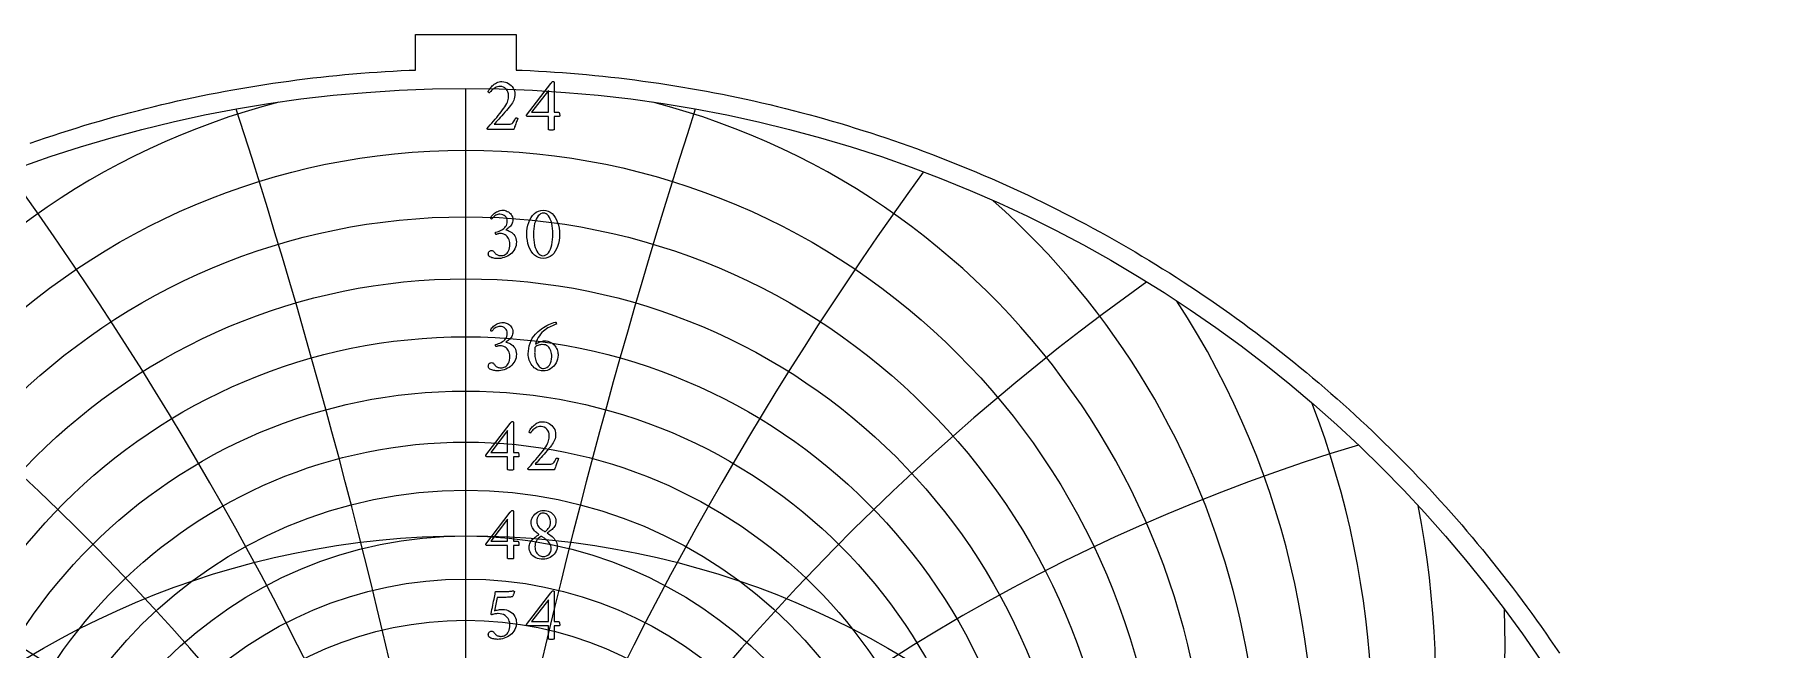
# Model space of a CAD drawing. Header units: millimetres. Extents: x -96 to 96, y -96 to 98.
# Drawn here: x -31.5 to 94.5, y 53.6 to 98.4 of the extents above; entities that cross this region are included whole.
import ezdxf

# ---------------------------------------------------------------- set-up
doc = ezdxf.new("R2010")
doc.units = ezdxf.units.MM
for name, color, linetype in [('CUT_OUTER', 1, 'Continuous'), ('ENGRAVE', 7, 'Continuous'), ('ENGRAVE_FINE', 8, 'Continuous'), ('TEXT', 5, 'Continuous')]:
    doc.layers.add(name, color=color, linetype=linetype)

msp = doc.modelspace()

# ---------------------------------------------------------------- linework, layer by layer
at = {"layer": 'CUT_OUTER'}
msp.add_lwpolyline([(-31.7614, 90.5142), (-31.2054, 90.7074), (-30.6482, 90.8971), (-30.0899, 91.0835), (-29.5305, 91.2664), (-28.9699, 91.4459), (-28.4083, 91.6219), (-27.8456, 91.7945), (-27.2818, 91.9636), (-26.717, 92.1293), (-26.1512, 92.2915), (-25.5844, 92.4502), (-25.0167, 92.6055), (-24.448, 92.7572), (-23.8784, 92.9055), (-23.3079, 93.0502), (-22.7365, 93.1915), (-22.1642, 93.3293), (-21.5912, 93.4635), (-21.0173, 93.5942), (-20.4426, 93.7214), (-19.8672, 93.8451), (-19.291, 93.9652), (-18.714, 94.0818), (-18.1364, 94.1949), (-17.5581, 94.3044), (-16.9791, 94.4104), (-16.3995, 94.5128), (-15.8193, 94.6116), (-15.2385, 94.7069), (-14.6571, 94.7986), (-14.0751, 94.8868), (-13.4926, 94.9713), (-12.9097, 95.0523), (-12.3262, 95.1298), (-11.7422, 95.2036), (-11.1579, 95.2739), (-10.5731, 95.3405), (-9.9879, 95.4036), (-9.4023, 95.4631), (-8.8164, 95.519), (-8.2301, 95.5713), (-7.6435, 95.62), (-7.0567, 95.6651), (-6.4696, 95.7066), (-5.8822, 95.7445), (-5.2946, 95.7788), (-4.7068, 95.8095), (-4.1189, 95.8365), (-3.675, 95.8542), (-3.675, 98.445), (3.675, 98.445), (3.675, 95.8542), (4.1189, 95.8365), (4.7068, 95.8095), (5.2946, 95.7788), (5.8822, 95.7445), (6.4696, 95.7066), (7.0567, 95.6651), (7.6435, 95.62), (8.2301, 95.5713), (8.8164, 95.519), (9.4023, 95.4631), (9.9879, 95.4036), (10.5731, 95.3405), (11.1579, 95.2739), (11.7422, 95.2036), (12.3262, 95.1298), (12.9097, 95.0523), (13.4926, 94.9713), (14.0751, 94.8868), (14.6571, 94.7986), (15.2385, 94.7069), (15.8193, 94.6116), (16.3995, 94.5128), (16.9791, 94.4104), (17.5581, 94.3044), (18.1364, 94.1949), (18.714, 94.0818), (19.291, 93.9652), (19.8672, 93.8451), (20.4426, 93.7214), (21.0173, 93.5942), (21.5912, 93.4635), (22.1642, 93.3293), (22.7365, 93.1915), (23.3079, 93.0502), (23.8784, 92.9055), (24.448, 92.7572), (25.0167, 92.6055), (25.5844, 92.4502), (26.1512, 92.2915), (26.717, 92.1293), (27.2818, 91.9636), (27.8456, 91.7945), (28.4083, 91.6219), (28.9699, 91.4459), (29.5305, 91.2664), (30.0899, 91.0835), (30.6482, 90.8971), (31.2054, 90.7074), (31.7614, 90.5142), (32.3162, 90.3176), (32.8697, 90.1176), (33.4221, 89.9142), (33.9731, 89.7075), (34.5229, 89.4973), (35.0714, 89.2838), (35.6186, 89.0669), (36.1644, 88.8467), (36.7089, 88.6231), (37.252, 88.3962), (37.7937, 88.166), (38.334, 87.9324), (38.8728, 87.6956), (39.4101, 87.4554), (39.946, 87.2119), (40.4804, 86.9652), (41.0132, 86.7152), (41.5445, 86.4619), (42.0743, 86.2053), (42.6024, 85.9456), (43.129, 85.6825), (43.6539, 85.4163), (44.1772, 85.1468), (44.6988, 84.8742), (45.2187, 84.5983), (45.737, 84.3192), (46.2535, 84.037), (46.7682, 83.7516), (47.2813, 83.4631), (47.7925, 83.1714), (48.3019, 82.8766), (48.8095, 82.5787), (49.3153, 82.2776), (49.8192, 81.9735), (50.3213, 81.6662), (50.8214, 81.3559), (51.3196, 81.0426), (51.8159, 80.7262), (52.3103, 80.4067), (52.8027, 80.0842), (53.2931, 79.7587), (53.7815, 79.4302), (54.2678, 79.0987), (54.7521, 78.7643), (55.2344, 78.4268), (55.7146, 78.0864), (56.1927, 77.7431), (56.6686, 77.3969), (57.1425, 77.0477), (57.6141, 76.6956), (58.0836, 76.3407), (58.551, 75.9828), (59.0161, 75.6221), (59.479, 75.2586), (59.9396, 74.8922), (60.398, 74.523), (60.8542, 74.151), (61.308, 73.7762), (61.7595, 73.3987), (62.2087, 73.0183), (62.6556, 72.6353), (63.1001, 72.2494), (63.5422, 71.8609), (63.982, 71.4697), (64.4193, 71.0757), (64.8542, 70.6791), (65.2867, 70.2799), (65.7167, 69.8779), (66.1442, 69.4734), (66.5692, 69.0662), (66.9917, 68.6565), (67.4117, 68.2441), (67.8292, 67.8292), (68.2441, 67.4117), (68.6565, 66.9917), (69.0662, 66.5692), (69.4734, 66.1442), (69.8779, 65.7167), (70.2799, 65.2867), (70.6791, 64.8542), (71.0757, 64.4193), (71.4697, 63.982), (71.8609, 63.5422), (72.2494, 63.1001), (72.6353, 62.6556), (73.0183, 62.2087), (73.3987, 61.7595), (73.7762, 61.308), (74.151, 60.8542), (74.523, 60.398), (74.8922, 59.9396), (75.2586, 59.479), (75.6221, 59.0161), (75.9828, 58.551), (76.3407, 58.0836), (76.6956, 57.6141), (77.0477, 57.1425), (77.3969, 56.6686), (77.7431, 56.1927), (78.0864, 55.7146), (78.4268, 55.2344), (78.7643, 54.7521), (79.0987, 54.2678), (79.4302, 53.7815), (79.7587, 53.2931)], dxfattribs=at)
at = {"layer": 'ENGRAVE'}
msp.add_lwpolyline([(0, -94.5), (0, 94.5)], dxfattribs=at)
for centre, radius in [((0, 0), 94.5), ((0, 36.236), 44.3798), ((0, 0), 61.8587), ((0, 30.9293), 30.9293)]:
    msp.add_circle(centre, radius, dxfattribs=at)
msp.add_arc((0, 45.2837), 61.8587, 146.97731, 33.02269, dxfattribs=at)
at = {"layer": 'ENGRAVE_FINE'}
for centre, radius in [((0, 39.2701), 50.7349), ((0, 37.6719), 47.4693), ((0, 34.9438), 41.4454), ((0, 33.7794), 38.6478), ((0, 32.7296), 35.9715), ((0, 31.7828), 33.4026), ((0, 30.1608), 28.5409), ((0, 29.4698), 26.228)]:
    msp.add_circle(centre, radius, dxfattribs=at)
for centre, radius, start, end in [((0, 41.0528), 54.2013, 104.568368, 75.431632), ((-496.1317, -61.8587), 503.7854, 4.150866, 17.902688), ((-496.1317, -61.8587), 503.7854, 4.150866, 17.902688), ((496.1317, -61.8587), 503.7854, 162.097312, 175.849134), ((496.1317, -61.8587), 503.7854, 162.097312, 175.849134), ((-240.3532, -61.8587), 255.7785, 8.354592, 35.979906), ((-240.3532, -61.8587), 255.7785, 8.354592, 35.979906), ((240.3532, -61.8587), 255.7785, 144.020094, 171.645408), ((240.3532, -61.8587), 255.7785, 144.020094, 171.645408), ((0, 43.0466), 57.8976, 131.640882, 48.359118), ((-151.5222, -61.8587), 174.9628, 12.666469, 54.396525), ((-151.5222, -61.8587), 174.9628, 12.666469, 54.396525), ((151.5222, -61.8587), 174.9628, 125.603475, 167.333531), ((151.5222, -61.8587), 174.9628, 125.603475, 167.333531), ((0, 47.8031), 66.1265, 158.934283, 21.065717), ((-104.2563, -61.8587), 136.0969, 17.146853, 73.284845), ((-104.2563, -61.8587), 136.0969, 17.146853, 73.284845), ((104.2563, -61.8587), 136.0969, 106.715155, 162.853147), ((104.2563, -61.8587), 136.0969, 106.715155, 162.853147), ((0, 50.6527), 70.7518, 169.07246, 10.92754), ((0, 53.8921), 75.7974, 178.031366, 1.968634)]:
    msp.add_arc(centre, radius, start, end, dxfattribs=at)
at = {"layer": 'TEXT'}
for points in [[(3.7947, 92.3224), (3.7664, 92.2531), (3.7374, 92.1792), (3.7078, 92.1008), (3.6774, 92.0178), (3.6473, 91.9342), (3.6187, 91.8537), (3.5914, 91.7763), (3.5656, 91.7021), (3.5425, 91.6354), (3.5237, 91.5805), (3.509, 91.5376), (3.4985, 91.5065), (1.6095, 91.5065), (1.601, 91.5129), (1.5921, 91.5211), (1.5828, 91.5311), (1.5732, 91.5428), (1.5647, 91.5548), (1.5586, 91.5658), (1.5549, 91.5758), (1.5537, 91.5847), (1.6689, 91.7146), (1.7856, 91.8474), (1.9037, 91.9829), (2.0231, 92.1212), (2.1419, 92.2606), (2.2578, 92.3993), (2.371, 92.5372), (2.4814, 92.6745), (2.5865, 92.8086), (2.684, 92.9372), (2.7737, 93.0601), (2.8558, 93.1775), (2.9322, 93.2966), (2.9935, 93.408), (3.0397, 93.5118), (3.071, 93.6078), (3.0918, 93.7011), (3.1066, 93.7964), (3.1155, 93.8939), (3.1185, 93.9934), (3.1078, 94.1276), (3.0759, 94.2505), (3.0226, 94.3623), (2.948, 94.4629), (2.8571, 94.546), (2.7545, 94.6054), (2.6405, 94.641), (2.5149, 94.6529), (2.4094, 94.647), (2.3109, 94.6292), (2.2194, 94.5995), (2.1349, 94.5579), (2.0577, 94.5093), (1.9882, 94.4587), (1.9264, 94.406), (1.8722, 94.3511), (1.8261, 94.2987), (1.7884, 94.2533), (1.759, 94.2149), (1.7381, 94.1835), (1.7211, 94.1857), (1.7039, 94.1925), (1.6862, 94.2039), (1.6682, 94.2198), (1.6523, 94.2367), (1.641, 94.2512), (1.6342, 94.2633), (1.6319, 94.2729), (1.644, 94.3024), (1.6633, 94.3406), (1.6901, 94.3876), (1.7241, 94.4433), (1.7655, 94.5041), (1.8142, 94.5663), (1.8703, 94.6299), (1.9337, 94.6948), (2.0034, 94.758), (2.0783, 94.8164), (2.1585, 94.8698), (2.2439, 94.9184), (2.3345, 94.9587), (2.4304, 94.9875), (2.5315, 95.0048), (2.6379, 95.0106), (2.7662, 95.0024), (2.8887, 94.9778), (3.0052, 94.9367), (3.1157, 94.8793), (3.2177, 94.8089), (3.3085, 94.7291), (3.3882, 94.6398), (3.4566, 94.5411), (3.5116, 94.436), (3.5509, 94.3274), (3.5745, 94.2152), (3.5824, 94.0996), (3.5771, 93.984), (3.5614, 93.8719), (3.5352, 93.7633), (3.4985, 93.6581), (3.4528, 93.5565), (3.3993, 93.4583), (3.3382, 93.3637), (3.2694, 93.2725), (3.1718, 93.1532), (3.0689, 93.0301), (2.9608, 92.9031), (2.8474, 92.7723), (2.7331, 92.6417), (2.6218, 92.5152), (2.5137, 92.393), (2.4087, 92.2749), (2.3106, 92.1647), (2.2229, 92.066), (2.1457, 91.9789), (2.079, 91.9033), (3.1632, 91.9033), (3.2406, 91.9097), (3.3106, 91.9291), (3.3733, 91.9614), (3.4287, 92.0067), (3.4795, 92.0652), (3.5286, 92.1373), (3.5759, 92.223), (3.6215, 92.3224), (3.6295, 92.3371), (3.6424, 92.3476), (3.6603, 92.3539), (3.683, 92.3559), (3.6927, 92.3553), (3.7053, 92.3532), (3.7207, 92.3497), (3.7388, 92.3448), (3.757, 92.3392), (3.7724, 92.3336), (3.785, 92.328), (3.7947, 92.3224)], [(6.3711, 95.0218), (6.3919, 95.0197), (6.4096, 95.0134), (6.424, 95.0029), (6.4354, 94.9882), (6.444, 94.9715), (6.4501, 94.9547), (6.4537, 94.9379), (6.455, 94.9212), (6.455, 92.7695), (6.7791, 92.7695), (6.7927, 92.7653), (6.8057, 92.7527), (6.8179, 92.7318), (6.8294, 92.7024), (6.8392, 92.6675), (6.8462, 92.6298), (6.8504, 92.5893), (6.8518, 92.546), (6.8507, 92.5173), (6.8476, 92.4929), (6.8423, 92.4726), (6.835, 92.4565), (6.455, 92.4565), (6.455, 91.5009), (6.4527, 91.5), (6.4459, 91.4974), (6.4345, 91.493), (6.4186, 91.4869), (6.3926, 91.4808), (6.3509, 91.4764), (6.2934, 91.4738), (6.2202, 91.4729), (6.1347, 91.4757), (6.0735, 91.4841), (6.0369, 91.4981), (6.0246, 91.5176), (6.0246, 92.4565), (4.4877, 92.4565), (4.4746, 92.4658), (4.4633, 92.4768), (4.4537, 92.4896), (4.4458, 92.5041), (4.4397, 92.5189), (4.4353, 92.5327), (4.4327, 92.5454), (4.4318, 92.5571), (6.2091, 94.882), (6.2244, 94.9), (6.2426, 94.9205), (6.2635, 94.9433), (6.2873, 94.9687), (6.3114, 94.9919), (6.3334, 95.0085), (6.3533, 95.0184), (6.3711, 95.0218)], [(6.0246, 94.3679), (4.8007, 92.7695), (6.0246, 92.7695)], [(2.7217, 85.6214), (2.7933, 85.6164), (2.8684, 85.6012), (2.947, 85.5759), (3.0291, 85.5404), (3.1099, 85.4952), (3.1849, 85.4405), (3.2539, 85.3764), (3.3169, 85.3029), (3.3695, 85.2205), (3.407, 85.1296), (3.4295, 85.0304), (3.4371, 84.9229), (3.4316, 84.838), (3.4154, 84.7566), (3.3883, 84.6787), (3.3504, 84.6043), (3.305, 84.5341), (3.2554, 84.4688), (3.2016, 84.4083), (3.1436, 84.3528), (3.0851, 84.3025), (3.0298, 84.2578), (2.9776, 84.2187), (2.9285, 84.1851), (3.0081, 84.1687), (3.0906, 84.1418), (3.1758, 84.1045), (3.2638, 84.0566), (3.3499, 83.9985), (3.4294, 83.9302), (3.5022, 83.8517), (3.5684, 83.7632), (3.6234, 83.6645), (3.6627, 83.5557), (3.6863, 83.4368), (3.6941, 83.3077), (3.6866, 83.1713), (3.6641, 83.0416), (3.6265, 82.9184), (3.574, 82.8019), (3.509, 82.693), (3.4343, 82.5924), (3.3497, 82.5002), (3.2554, 82.4163), (3.1533, 82.3414), (3.0451, 82.2759), (2.9311, 82.2198), (2.8111, 82.1732), (2.6875, 82.1365), (2.5624, 82.1103), (2.436, 82.0946), (2.3081, 82.0894), (2.2517, 82.0913), (2.1887, 82.0971), (2.119, 82.1067), (2.0427, 82.1201), (1.965, 82.1378), (1.8911, 82.1599), (1.821, 82.1867), (1.7549, 82.2179), (1.7423, 82.2291), (1.7269, 82.2459), (1.7087, 82.2682), (1.6878, 82.2962), (1.6682, 82.3273), (1.6543, 82.359), (1.6459, 82.3915), (1.6431, 82.4247), (1.6474, 82.4806), (1.6605, 82.5309), (1.6824, 82.5756), (1.7129, 82.6147), (1.7491, 82.6465), (1.7877, 82.6692), (1.8287, 82.6828), (1.8722, 82.6874), (1.9251, 82.682), (1.9721, 82.6657), (2.0132, 82.6386), (2.0483, 82.6007), (2.0806, 82.5587), (2.1132, 82.519), (2.1462, 82.4818), (2.1796, 82.4471), (2.2206, 82.4109), (2.2655, 82.3807), (2.3142, 82.3564), (2.3668, 82.3381), (2.4211, 82.3246), (2.4751, 82.315), (2.5287, 82.3093), (2.582, 82.3073), (2.6548, 82.3124), (2.728, 82.3276), (2.8015, 82.3529), (2.8754, 82.3884), (2.9465, 82.4355), (3.0116, 82.496), (3.0708, 82.5697), (3.1241, 82.6566), (3.1681, 82.7581), (3.1995, 82.8753), (3.2184, 83.0082), (3.2247, 83.1568), (3.2184, 83.2653), (3.1995, 83.3671), (3.1681, 83.4623), (3.1241, 83.5508), (3.0701, 83.6317), (3.0088, 83.7038), (2.9402, 83.7672), (2.8642, 83.8219), (2.7834, 83.8659), (2.7, 83.8973), (2.6143, 83.9162), (2.5261, 83.9225), (2.4812, 83.9207), (2.436, 83.9155), (2.3904, 83.9068), (2.3445, 83.8945), (2.301, 83.8816), (2.2627, 83.8708), (2.2297, 83.8621), (2.202, 83.8554), (2.1873, 83.8788), (2.1768, 83.9043), (2.1705, 83.9319), (2.1684, 83.9616), (2.1691, 83.9798), (2.1712, 83.9951), (2.1747, 84.0077), (2.1796, 84.0175), (2.2872, 84.0458), (2.392, 84.0804), (2.494, 84.1212), (2.5932, 84.1684), (2.6862, 84.2223), (2.7699, 84.2836), (2.8441, 84.3523), (2.9089, 84.4283), (2.9615, 84.5126), (2.999, 84.6064), (3.0216, 84.7096), (3.0291, 84.8223), (3.0196, 84.9267), (2.9914, 85.0221), (2.9442, 85.1083), (2.8782, 85.1855), (2.7975, 85.2491), (2.7063, 85.2945), (2.6047, 85.3218), (2.4926, 85.3308), (2.4087, 85.3258), (2.3305, 85.3106), (2.2578, 85.2853), (2.1908, 85.2498), (2.1298, 85.2089), (2.0755, 85.1674), (2.0278, 85.1251), (1.9868, 85.0821), (1.952, 85.0428), (1.9232, 85.0116), (1.9003, 84.9884), (1.8834, 84.9732), (1.8722, 84.9756), (1.861, 84.9829), (1.8499, 84.9952), (1.8387, 85.0123), (1.8289, 85.0318), (1.8219, 85.0514), (1.8177, 85.071), (1.8163, 85.0905), (1.8612, 85.1543), (1.912, 85.217), (1.9688, 85.2786), (2.0315, 85.3392), (2.0998, 85.3969), (2.1733, 85.4496), (2.2521, 85.4974), (2.3361, 85.5404), (2.4252, 85.5759), (2.5191, 85.6012), (2.618, 85.6164), (2.7217, 85.6214)], [(5.6446, 85.6159), (5.8299, 85.6008), (6.0002, 85.5558), (6.1554, 85.4807), (6.2957, 85.3755), (6.4204, 85.2454), (6.529, 85.0954), (6.6216, 84.9255), (6.6981, 84.7356), (6.758, 84.5311), (6.8008, 84.3172), (6.8264, 84.0938), (6.835, 83.861), (6.8263, 83.6282), (6.8001, 83.4048), (6.7564, 83.1909), (6.6953, 82.9864), (6.6176, 82.7964), (6.5241, 82.6259), (6.415, 82.475), (6.2901, 82.3437), (6.1502, 82.2373), (5.996, 82.1613), (5.8275, 82.1158), (5.6446, 82.1006), (5.4665, 82.1158), (5.3009, 82.1613), (5.1479, 82.2373), (5.0075, 82.3437), (4.8812, 82.475), (4.7707, 82.6259), (4.6758, 82.7964), (4.5967, 82.9864), (4.5344, 83.1909), (4.4898, 83.4048), (4.4631, 83.6282), (4.4542, 83.861), (4.4629, 84.0938), (4.4891, 84.3172), (4.5328, 84.5311), (4.5939, 84.7356), (4.6718, 84.9255), (4.7658, 85.0954), (4.8758, 85.2454), (5.0019, 85.3755), (5.1427, 85.4807), (5.2967, 85.5558), (5.464, 85.6008), (5.6446, 85.6159)], [(5.6725, 85.4147), (5.562, 85.4016), (5.4595, 85.3623), (5.365, 85.2968), (5.2785, 85.2051), (5.2008, 85.0914), (5.1325, 84.9599), (5.0737, 84.8106), (5.0243, 84.6434), (4.9851, 84.4625), (4.9572, 84.2718), (4.9404, 84.0713), (4.9348, 83.861), (4.9404, 83.653), (4.9572, 83.4537), (4.9851, 83.2632), (5.0243, 83.0814), (5.073, 82.9128), (5.1297, 82.7621), (5.1945, 82.6292), (5.2674, 82.5141), (5.3472, 82.4212), (5.4329, 82.3548), (5.5246, 82.315), (5.6222, 82.3018), (5.74, 82.3154), (5.8472, 82.3562), (5.9439, 82.4244), (6.0302, 82.5197), (6.1062, 82.6378), (6.172, 82.774), (6.2277, 82.9284), (6.2733, 83.1009), (6.3088, 83.2864), (6.3341, 83.4796), (6.3493, 83.6804), (6.3544, 83.8889), (6.3489, 84.0987), (6.3327, 84.2976), (6.3056, 84.4857), (6.2677, 84.663), (6.2202, 84.8261), (6.1643, 84.9718), (6.1001, 85.1), (6.0274, 85.2107), (5.9476, 85.2999), (5.8619, 85.3637), (5.7702, 85.4019), (5.6725, 85.4147)], [(2.7217, 77.4329), (2.7933, 77.4278), (2.8684, 77.4126), (2.947, 77.3873), (3.0291, 77.3518), (3.1099, 77.3066), (3.1849, 77.2519), (3.2539, 77.1878), (3.3169, 77.1143), (3.3695, 77.0319), (3.407, 76.941), (3.4295, 76.8418), (3.4371, 76.7343), (3.4316, 76.6494), (3.4154, 76.568), (3.3883, 76.4901), (3.3504, 76.4157), (3.305, 76.3455), (3.2554, 76.2802), (3.2016, 76.2198), (3.1436, 76.1642), (3.0851, 76.1139), (3.0298, 76.0692), (2.9776, 76.0301), (2.9285, 75.9966), (3.0081, 75.9801), (3.0906, 75.9532), (3.1758, 75.9159), (3.2638, 75.868), (3.3499, 75.8099), (3.4294, 75.7416), (3.5022, 75.6632), (3.5684, 75.5746), (3.6234, 75.4759), (3.6627, 75.3671), (3.6863, 75.2482), (3.6941, 75.1191), (3.6866, 74.9827), (3.6641, 74.853), (3.6265, 74.7298), (3.574, 74.6133), (3.509, 74.5044), (3.4343, 74.4038), (3.3497, 74.3116), (3.2554, 74.2277), (3.1533, 74.1528), (3.0451, 74.0873), (2.9311, 74.0312), (2.8111, 73.9846), (2.6875, 73.9479), (2.5624, 73.9217), (2.436, 73.906), (2.3081, 73.9008), (2.2517, 73.9027), (2.1887, 73.9085), (2.119, 73.9181), (2.0427, 73.9315), (1.965, 73.9492), (1.8911, 73.9713), (1.821, 73.9981), (1.7549, 74.0293), (1.7423, 74.0405), (1.7269, 74.0573), (1.7087, 74.0796), (1.6878, 74.1076), (1.6682, 74.1387), (1.6543, 74.1704), (1.6459, 74.2029), (1.6431, 74.2361), (1.6474, 74.292), (1.6605, 74.3423), (1.6824, 74.387), (1.7129, 74.4261), (1.7491, 74.4579), (1.7877, 74.4806), (1.8287, 74.4942), (1.8722, 74.4988), (1.9251, 74.4934), (1.9721, 74.4771), (2.0132, 74.4501), (2.0483, 74.4122), (2.0806, 74.3701), (2.1132, 74.3304), (2.1462, 74.2932), (2.1796, 74.2585), (2.2206, 74.2223), (2.2655, 74.1921), (2.3142, 74.1678), (2.3668, 74.1495), (2.4211, 74.136), (2.4751, 74.1264), (2.5287, 74.1207), (2.582, 74.1187), (2.6548, 74.1238), (2.728, 74.139), (2.8015, 74.1643), (2.8754, 74.1998), (2.9465, 74.2469), (3.0116, 74.3074), (3.0708, 74.3811), (3.1241, 74.468), (3.1681, 74.5695), (3.1995, 74.6867), (3.2184, 74.8196), (3.2247, 74.9682), (3.2184, 75.0767), (3.1995, 75.1785), (3.1681, 75.2737), (3.1241, 75.3622), (3.0701, 75.4431), (3.0088, 75.5152), (2.9402, 75.5786), (2.8642, 75.6333), (2.7834, 75.6773), (2.7, 75.7087), (2.6143, 75.7276), (2.5261, 75.7339), (2.4812, 75.7321), (2.436, 75.7269), (2.3904, 75.7182), (2.3445, 75.7059), (2.301, 75.693), (2.2627, 75.6822), (2.2297, 75.6735), (2.202, 75.6668), (2.1873, 75.6902), (2.1768, 75.7157), (2.1705, 75.7433), (2.1684, 75.773), (2.1691, 75.7912), (2.1712, 75.8065), (2.1747, 75.8191), (2.1796, 75.8289), (2.2872, 75.8572), (2.392, 75.8918), (2.494, 75.9326), (2.5932, 75.9798), (2.6862, 76.0338), (2.7699, 76.0951), (2.8441, 76.1637), (2.9089, 76.2397), (2.9615, 76.324), (2.999, 76.4178), (3.0216, 76.521), (3.0291, 76.6337), (3.0196, 76.7381), (2.9914, 76.8335), (2.9442, 76.9197), (2.8782, 76.9969), (2.7975, 77.0605), (2.7063, 77.1059), (2.6047, 77.1332), (2.4926, 77.1422), (2.4087, 77.1372), (2.3305, 77.122), (2.2578, 77.0967), (2.1908, 77.0612), (2.1298, 77.0203), (2.0755, 76.9788), (2.0278, 76.9365), (1.9868, 76.8935), (1.952, 76.8542), (1.9232, 76.823), (1.9003, 76.7998), (1.8834, 76.7846), (1.8722, 76.787), (1.861, 76.7943), (1.8499, 76.8066), (1.8387, 76.8237), (1.8289, 76.8432), (1.8219, 76.8628), (1.8177, 76.8824), (1.8163, 76.9019), (1.8612, 76.9657), (1.912, 77.0284), (1.9688, 77.09), (2.0315, 77.1506), (2.0998, 77.2083), (2.1733, 77.261), (2.2521, 77.3089), (2.3361, 77.3518), (2.4252, 77.3873), (2.5191, 77.4126), (2.618, 77.4278), (2.7217, 77.4329)], [(5.734, 76.086), (5.8708, 76.0793), (5.996, 76.0594), (6.1097, 76.0262), (6.2119, 75.9798), (6.3034, 75.923), (6.3851, 75.8589), (6.4571, 75.7875), (6.5192, 75.7087), (6.5725, 75.6253), (6.6177, 75.5397), (6.6549, 75.452), (6.6841, 75.3622), (6.7061, 75.2737), (6.7218, 75.1897), (6.7313, 75.1102), (6.7344, 75.0353), (6.7251, 74.887), (6.6974, 74.744), (6.6511, 74.6062), (6.5863, 74.4736), (6.506, 74.35), (6.413, 74.2389), (6.3076, 74.1404), (6.1895, 74.0545), (6.0611, 73.9848), (5.9247, 73.935), (5.7803, 73.9052), (5.6278, 73.8952), (5.5078, 73.902), (5.3938, 73.9224), (5.2857, 73.9565), (5.1835, 74.0042), (5.088, 74.063), (4.9998, 74.1306), (4.9189, 74.2069), (4.8454, 74.292), (4.7796, 74.384), (4.7218, 74.4813), (4.672, 74.5838), (4.6302, 74.6916), (4.5972, 74.8018), (4.5737, 74.9116), (4.5595, 75.0211), (4.5548, 75.1303), (4.5632, 75.3371), (4.5883, 75.5383), (4.6302, 75.7339), (4.6889, 75.9239), (4.7637, 76.1052), (4.8538, 76.2746), (4.9593, 76.4321), (5.0801, 76.5778), (5.1816, 76.6819), (5.2904, 76.7818), (5.4066, 76.8775), (5.53, 76.969), (5.6579, 77.0553), (5.7871, 77.1353), (5.9177, 77.209), (6.0498, 77.2764), (6.1802, 77.3361), (6.3062, 77.3867), (6.4275, 77.4283), (6.5444, 77.4608), (6.5622, 77.4568), (6.5765, 77.4447), (6.5873, 77.4246), (6.5947, 77.3965), (6.5996, 77.3667), (6.6031, 77.3413), (6.6052, 77.3206), (6.6059, 77.3043), (6.5163, 77.2736), (6.4207, 77.2372), (6.3193, 77.1953), (6.2119, 77.1478), (6.1013, 77.0933), (5.9904, 77.0305), (5.8791, 76.9592), (5.7675, 76.8796), (5.6586, 76.7903), (5.5552, 76.6903), (5.4574, 76.5794), (5.3652, 76.4576), (5.281, 76.3237), (5.2073, 76.1761), (5.1441, 76.0149), (5.0913, 75.8401), (5.1661, 75.8954), (5.245, 75.9442), (5.3281, 75.9862), (5.4155, 76.0217), (5.5024, 76.0498), (5.5845, 76.0699), (5.6617, 76.082), (5.734, 76.086)], [(5.0466, 75.5998), (5.0414, 75.5547), (5.0368, 75.5089), (5.033, 75.4625), (5.0298, 75.4153), (5.0274, 75.3678), (5.0256, 75.3203), (5.0246, 75.2728), (5.0243, 75.2253), (5.0267, 75.1321), (5.034, 75.0367), (5.0463, 74.9392), (5.0634, 74.8397), (5.0856, 74.7408), (5.113, 74.6455), (5.1456, 74.5536), (5.1835, 74.4652), (5.2267, 74.3826), (5.275, 74.3081), (5.3287, 74.2415), (5.3875, 74.183), (5.4514, 74.1353), (5.5202, 74.1013), (5.5939, 74.0808), (5.6725, 74.074), (5.7979, 74.0894), (5.9115, 74.1355), (6.0131, 74.2124), (6.1029, 74.3199), (6.1762, 74.4506), (6.2286, 74.5966), (6.2601, 74.758), (6.2705, 74.9347), (6.2662, 75.05), (6.2531, 75.161), (6.2312, 75.2679), (6.2007, 75.3706), (6.1607, 75.4663), (6.1106, 75.5523), (6.0503, 75.6284), (5.9799, 75.6948), (5.8985, 75.7486), (5.8053, 75.787), (5.7001, 75.81), (5.5831, 75.8177), (5.5229, 75.8154), (5.4595, 75.8086), (5.3929, 75.7973), (5.3232, 75.7814), (5.2525, 75.7564), (5.1828, 75.7178), (5.1142, 75.6656), (5.0466, 75.5998)], [(3.3979, 70.2023), (3.4187, 70.2002), (3.4364, 70.1939), (3.4509, 70.1834), (3.4622, 70.1687), (3.4708, 70.152), (3.4769, 70.1352), (3.4805, 70.1184), (3.4818, 70.1017), (3.4818, 67.95), (3.8059, 67.95), (3.8195, 67.9458), (3.8325, 67.9332), (3.8447, 67.9123), (3.8562, 67.883), (3.866, 67.848), (3.873, 67.8103), (3.8772, 67.7698), (3.8786, 67.7265), (3.8775, 67.6978), (3.8744, 67.6734), (3.8691, 67.6531), (3.8618, 67.637), (3.4818, 67.637), (3.4818, 66.6814), (3.4795, 66.6805), (3.4727, 66.6779), (3.4613, 66.6735), (3.4454, 66.6674), (3.4194, 66.6613), (3.3777, 66.6569), (3.3202, 66.6543), (3.247, 66.6534), (3.1615, 66.6562), (3.1003, 66.6646), (3.0637, 66.6786), (3.0514, 66.6981), (3.0514, 67.637), (1.5145, 67.637), (1.5014, 67.6463), (1.4901, 67.6573), (1.4805, 67.6701), (1.4726, 67.6846), (1.4665, 67.6994), (1.4621, 67.7132), (1.4595, 67.7259), (1.4587, 67.7376), (3.2359, 70.0625), (3.2512, 70.0805), (3.2694, 70.101), (3.2904, 70.1238), (3.3141, 70.1492), (3.3382, 70.1724), (3.3602, 70.189), (3.3801, 70.1989), (3.3979, 70.2023)], [(3.0514, 69.5484), (1.8275, 67.95), (3.0514, 67.95)], [(6.7679, 67.5029), (6.7396, 67.4336), (6.7106, 67.3597), (6.681, 67.2813), (6.6506, 67.1983), (6.6205, 67.1147), (6.5919, 67.0342), (6.5646, 66.9568), (6.5388, 66.8826), (6.5157, 66.8159), (6.4969, 66.761), (6.4822, 66.7181), (6.4717, 66.687), (4.5827, 66.687), (4.5742, 66.6934), (4.5653, 66.7016), (4.556, 66.7116), (4.5464, 66.7233), (4.5379, 66.7353), (4.5317, 66.7463), (4.5281, 66.7563), (4.5269, 66.7652), (4.6421, 66.8951), (4.7588, 67.0279), (4.8768, 67.1634), (4.9963, 67.3017), (5.1151, 67.4411), (5.231, 67.5798), (5.3442, 67.7177), (5.4546, 67.855), (5.5597, 67.9891), (5.6572, 68.1177), (5.7469, 68.2406), (5.829, 68.358), (5.9053, 68.4771), (5.9666, 68.5885), (6.0129, 68.6923), (6.0442, 68.7883), (6.065, 68.8816), (6.0798, 68.9769), (6.0887, 69.0744), (6.0917, 69.1739), (6.081, 69.3081), (6.0491, 69.431), (5.9958, 69.5428), (5.9212, 69.6434), (5.8302, 69.7265), (5.7277, 69.7859), (5.6137, 69.8215), (5.4881, 69.8334), (5.3826, 69.8275), (5.2841, 69.8097), (5.1926, 69.78), (5.1081, 69.7384), (5.0309, 69.6899), (4.9614, 69.6392), (4.8996, 69.5865), (4.8454, 69.5316), (4.7993, 69.4792), (4.7616, 69.4338), (4.7322, 69.3954), (4.7113, 69.364), (4.6943, 69.3662), (4.6771, 69.373), (4.6594, 69.3844), (4.6414, 69.4003), (4.6255, 69.4172), (4.6142, 69.4317), (4.6074, 69.4438), (4.6051, 69.4534), (4.6171, 69.4829), (4.6365, 69.5211), (4.6633, 69.5681), (4.6973, 69.6238), (4.7387, 69.6846), (4.7874, 69.7468), (4.8435, 69.8104), (4.9069, 69.8753), (4.9766, 69.9385), (5.0515, 69.9969), (5.1317, 70.0503), (5.2171, 70.0989), (5.3077, 70.1392), (5.4036, 70.168), (5.5047, 70.1853), (5.6111, 70.1911), (5.7394, 70.1829), (5.8619, 70.1583), (5.9783, 70.1172), (6.0889, 70.0598), (6.1909, 69.9894), (6.2817, 69.9096), (6.3613, 69.8203), (6.4298, 69.7216), (6.4848, 69.6165), (6.5241, 69.5079), (6.5477, 69.3957), (6.5556, 69.2801), (6.5503, 69.1645), (6.5346, 69.0524), (6.5084, 68.9438), (6.4717, 68.8386), (6.426, 68.737), (6.3725, 68.6388), (6.3114, 68.5442), (6.2426, 68.453), (6.145, 68.3337), (6.0421, 68.2106), (5.934, 68.0836), (5.8206, 67.9528), (5.7062, 67.8222), (5.595, 67.6957), (5.4869, 67.5735), (5.3819, 67.4554), (5.2838, 67.3452), (5.1961, 67.2465), (5.1189, 67.1594), (5.0522, 67.0838), (6.1364, 67.0838), (6.2138, 67.0902), (6.2838, 67.1096), (6.3465, 67.1419), (6.4019, 67.1872), (6.4527, 67.2457), (6.5018, 67.3178), (6.5491, 67.4035), (6.5947, 67.5029), (6.6027, 67.5176), (6.6156, 67.5281), (6.6334, 67.5344), (6.6562, 67.5365), (6.6659, 67.5358), (6.6785, 67.5337), (6.6939, 67.5302), (6.712, 67.5253), (6.7302, 67.5197), (6.7456, 67.5141), (6.7581, 67.5085), (6.7679, 67.5029)], [(3.3979, 63.7185), (3.4187, 63.7164), (3.4364, 63.7101), (3.4509, 63.6997), (3.4622, 63.685), (3.4708, 63.6682), (3.4769, 63.6514), (3.4805, 63.6347), (3.4818, 63.6179), (3.4818, 61.4663), (3.8059, 61.4663), (3.8195, 61.4621), (3.8325, 61.4495), (3.8447, 61.4285), (3.8562, 61.3992), (3.866, 61.3643), (3.873, 61.3265), (3.8772, 61.286), (3.8786, 61.2427), (3.8775, 61.2141), (3.8744, 61.1896), (3.8691, 61.1694), (3.8618, 61.1533), (3.4818, 61.1533), (3.4818, 60.1976), (3.4795, 60.1968), (3.4727, 60.1941), (3.4613, 60.1898), (3.4454, 60.1837), (3.4194, 60.1775), (3.3777, 60.1732), (3.3202, 60.1706), (3.247, 60.1697), (3.1615, 60.1725), (3.1003, 60.1809), (3.0637, 60.1948), (3.0514, 60.2144), (3.0514, 61.1533), (1.5145, 61.1533), (1.5014, 61.1626), (1.4901, 61.1736), (1.4805, 61.1863), (1.4726, 61.2008), (1.4665, 61.2156), (1.4621, 61.2294), (1.4595, 61.2422), (1.4587, 61.2539), (3.2359, 63.5788), (3.2512, 63.5968), (3.2694, 63.6172), (3.2904, 63.6401), (3.3141, 63.6654), (3.3382, 63.6886), (3.3602, 63.7052), (3.3801, 63.7152), (3.3979, 63.7185)], [(3.0514, 63.0646), (1.8275, 61.4663), (3.0514, 61.4663)], [(5.6725, 63.7129), (5.7929, 63.707), (5.908, 63.6892), (6.0178, 63.6595), (6.1224, 63.6179), (6.2194, 63.5652), (6.3062, 63.5019), (6.3828, 63.4282), (6.4494, 63.3441), (6.5032, 63.2498), (6.5416, 63.1457), (6.5646, 63.0318), (6.5723, 62.9081), (6.566, 62.8055), (6.5472, 62.7097), (6.5157, 62.621), (6.4717, 62.5393), (6.4188, 62.4638), (6.3607, 62.394), (6.2973, 62.3297), (6.2286, 62.271), (6.1582, 62.2172), (6.0896, 62.1676), (6.0227, 62.1222), (5.9576, 62.081), (5.9429, 62.0747), (5.938, 62.067), (5.9429, 62.058), (5.9576, 62.0475), (6.0412, 61.9993), (6.1245, 61.9441), (6.2075, 61.8819), (6.2901, 61.8128), (6.369, 61.738), (6.441, 61.6591), (6.506, 61.5759), (6.5639, 61.4886), (6.6116, 61.3981), (6.6457, 61.3056), (6.6661, 61.2109), (6.6729, 61.1142), (6.6638, 60.9807), (6.6366, 60.8543), (6.5912, 60.7348), (6.5276, 60.6224), (6.4492, 60.5192), (6.3593, 60.4275), (6.2578, 60.3473), (6.1448, 60.2787), (6.0238, 60.2236), (5.8982, 60.1844), (5.7681, 60.1608), (5.6334, 60.1529), (5.4893, 60.1599), (5.3533, 60.1809), (5.2253, 60.2158), (5.1053, 60.2647), (4.9958, 60.3262), (4.8992, 60.3988), (4.8155, 60.4826), (4.7448, 60.5777), (4.6886, 60.6821), (4.6484, 60.7942), (4.6243, 60.914), (4.6163, 61.0415), (4.6212, 61.1288), (4.6358, 61.212), (4.6603, 61.2909), (4.6945, 61.3657), (4.7361, 61.4362), (4.7825, 61.5026), (4.8339, 61.5648), (4.8901, 61.6227), (4.949, 61.6765), (5.0082, 61.7261), (5.0677, 61.7715), (5.1276, 61.8128), (5.1851, 61.8501), (5.2373, 61.884), (5.2843, 61.9144), (5.326, 61.9413), (5.3344, 61.9493), (5.3372, 61.9567), (5.3344, 61.9633), (5.326, 61.9692), (5.2689, 62.0064), (5.2094, 62.051), (5.1474, 62.1029), (5.0829, 62.1621), (5.0197, 62.2275), (4.9614, 62.2983), (4.9079, 62.3743), (4.8594, 62.4555), (4.819, 62.5414), (4.7902, 62.6315), (4.7729, 62.7258), (4.7672, 62.8243), (4.775, 62.9396), (4.7986, 63.0507), (4.8379, 63.1575), (4.8929, 63.2602), (4.9609, 63.3561), (5.0389, 63.4426), (5.1271, 63.5196), (5.2254, 63.5872), (5.3309, 63.6422), (5.4406, 63.6815), (5.5545, 63.7051), (5.6725, 63.7129)], [(5.6446, 63.5229), (5.5505, 63.5117), (5.4637, 63.4782), (5.3842, 63.4223), (5.3121, 63.3441), (5.2522, 63.2505), (5.2094, 63.1485), (5.1837, 63.0381), (5.1751, 62.9193), (5.1813, 62.82), (5.1996, 62.7286), (5.2302, 62.6453), (5.2729, 62.57), (5.3241, 62.5021), (5.3798, 62.4408), (5.4401, 62.3861), (5.5049, 62.3381), (5.5698, 62.2951), (5.6306, 62.2557), (5.6872, 62.2197), (5.7396, 62.1872), (5.7459, 62.1848), (5.7536, 62.183), (5.7627, 62.182), (5.7731, 62.1816), (5.7756, 62.1816), (5.7773, 62.1816), (5.7784, 62.1816), (5.7787, 62.1816), (5.7868, 62.182), (5.7941, 62.183), (5.8007, 62.1848), (5.8067, 62.1872), (5.8863, 62.2466), (5.9576, 62.313), (6.0204, 62.3863), (6.0749, 62.4666), (6.1189, 62.554), (6.1504, 62.6483), (6.1692, 62.7496), (6.1755, 62.8579), (6.1715, 62.9382), (6.1595, 63.0171), (6.1394, 63.0947), (6.1113, 63.1708), (6.0758, 63.2431), (6.0337, 63.3091), (5.985, 63.3689), (5.9296, 63.4223), (5.8678, 63.4663), (5.7997, 63.4978), (5.7253, 63.5166), (5.6446, 63.5229)], [(5.6446, 60.3485), (5.7719, 60.359), (5.8856, 60.3904), (5.9857, 60.4428), (6.0721, 60.5162), (6.1418, 60.6066), (6.1916, 60.7104), (6.2215, 60.8274), (6.2314, 60.9577), (6.2255, 61.0403), (6.2077, 61.1205), (6.178, 61.1982), (6.1364, 61.2735), (6.0868, 61.3454), (6.033, 61.4132), (5.975, 61.4767), (5.9129, 61.5361), (5.8496, 61.5908), (5.7885, 61.6402), (5.7295, 61.6844), (5.6725, 61.7233), (5.6219, 61.7562), (5.5817, 61.782), (5.552, 61.8009), (5.5328, 61.8128), (5.5223, 61.8177), (5.5133, 61.8211), (5.5056, 61.8232), (5.4993, 61.8239), (5.4916, 61.8236), (5.4853, 61.8225), (5.4804, 61.8208), (5.4769, 61.8184), (5.3727, 61.746), (5.2834, 61.6689), (5.2092, 61.5868), (5.15, 61.4998), (5.1048, 61.4051), (5.0725, 61.3), (5.0531, 61.1844), (5.0466, 61.0583), (5.0522, 60.9505), (5.069, 60.8508), (5.0969, 60.7591), (5.136, 60.6755), (5.1837, 60.6005), (5.2373, 60.535), (5.2969, 60.479), (5.3624, 60.4324), (5.4314, 60.3957), (5.5014, 60.3695), (5.5725, 60.3538), (5.6446, 60.3485)], [(2.6714, 56.4911), (2.8274, 56.482), (2.9711, 56.4547), (3.1026, 56.4093), (3.2219, 56.3458), (3.3286, 56.2684), (3.4224, 56.1816), (3.5032, 56.0854), (3.5712, 55.9797), (3.625, 55.8684), (3.6634, 55.7554), (3.6865, 55.6407), (3.6941, 55.5242), (3.6866, 55.3878), (3.6641, 55.2581), (3.6265, 55.1349), (3.574, 55.0184), (3.509, 54.9095), (3.4343, 54.8089), (3.3497, 54.7166), (3.2554, 54.6328), (3.1533, 54.5579), (3.0451, 54.4924), (2.9311, 54.4363), (2.8111, 54.3897), (2.6875, 54.353), (2.5624, 54.3268), (2.436, 54.3111), (2.3081, 54.3059), (2.2517, 54.3078), (2.1887, 54.3136), (2.119, 54.3232), (2.0427, 54.3366), (1.965, 54.3543), (1.8911, 54.3764), (1.821, 54.4032), (1.7549, 54.4344), (1.7423, 54.4456), (1.7269, 54.4624), (1.7087, 54.4847), (1.6878, 54.5127), (1.6682, 54.5437), (1.6543, 54.5755), (1.6459, 54.608), (1.6431, 54.6412), (1.6474, 54.6971), (1.6605, 54.7474), (1.6824, 54.7921), (1.7129, 54.8312), (1.7491, 54.863), (1.7877, 54.8857), (1.8287, 54.8993), (1.8722, 54.9039), (1.9251, 54.8985), (1.9721, 54.8822), (2.0132, 54.8551), (2.0483, 54.8172), (2.0806, 54.7752), (2.1132, 54.7355), (2.1462, 54.6983), (2.1796, 54.6636), (2.2206, 54.6274), (2.2655, 54.5972), (2.3142, 54.5729), (2.3668, 54.5546), (2.4211, 54.5411), (2.4751, 54.5315), (2.5287, 54.5258), (2.582, 54.5238), (2.6548, 54.5289), (2.728, 54.5441), (2.8015, 54.5694), (2.8754, 54.6049), (2.9465, 54.652), (3.0116, 54.7125), (3.0708, 54.7862), (3.1241, 54.8731), (3.1681, 54.9746), (3.1995, 55.0918), (3.2184, 55.2247), (3.2247, 55.3733), (3.2193, 55.4608), (3.203, 55.5501), (3.176, 55.6411), (3.1381, 55.7338), (3.0883, 55.8239), (3.0256, 55.907), (2.95, 55.9832), (2.8614, 56.0523), (2.7584, 56.1098), (2.6393, 56.1508), (2.5041, 56.1755), (2.3528, 56.1837), (2.3043, 56.1821), (2.2481, 56.1774), (2.1841, 56.1695), (2.1125, 56.1585), (2.0423, 56.1454), (1.9826, 56.1313), (1.9333, 56.1161), (1.8946, 56.0999), (1.8864, 56.1014), (1.8785, 56.1061), (1.871, 56.114), (1.8638, 56.125), (1.8577, 56.1378), (1.8534, 56.1508), (1.8507, 56.1643), (1.8499, 56.1781), (1.8806, 56.3318), (1.9113, 56.4855), (1.9421, 56.6392), (1.9728, 56.7929), (2.003, 56.9439), (2.0322, 57.0898), (2.0603, 57.2303), (2.0874, 57.3657), (2.1124, 57.4923), (2.1342, 57.6067), (2.1529, 57.7089), (2.1684, 57.7988), (2.9732, 57.7988), (3.0294, 57.7995), (3.0864, 57.8016), (3.144, 57.8051), (3.2023, 57.81), (3.2586, 57.8158), (3.3099, 57.8219), (3.3564, 57.8283), (3.3979, 57.8351), (3.4322, 57.8413), (3.4566, 57.8456), (3.4713, 57.8482), (3.4762, 57.8491), (3.4896, 57.8411), (3.502, 57.8337), (3.5134, 57.8271), (3.5237, 57.8212), (3.5322, 57.8149), (3.5384, 57.8072), (3.542, 57.7981), (3.5432, 57.7876), (3.542, 57.7759), (3.5384, 57.7576), (3.5322, 57.7326), (3.5237, 57.701), (3.5129, 57.6652), (3.4999, 57.6277), (3.4849, 57.5884), (3.4678, 57.5473), (3.4488, 57.5068), (3.428, 57.4691), (3.4054, 57.4342), (3.3812, 57.402), (3.3225, 57.3964), (3.2582, 57.3908), (3.1884, 57.3853), (3.1129, 57.3797), (3.0312, 57.3748), (2.9425, 57.3713), (2.8467, 57.3692), (2.7441, 57.3685), (2.2858, 57.3685), (2.2608, 57.245), (2.2362, 57.1205), (2.2119, 56.9949), (2.188, 56.8683), (2.1641, 56.7427), (2.1398, 56.6203), (2.1152, 56.501), (2.0902, 56.3849), (2.1504, 56.4064), (2.2194, 56.4261), (2.2971, 56.4441), (2.3836, 56.4603), (2.4697, 56.4738), (2.5464, 56.4834), (2.6136, 56.4891), (2.6714, 56.4911)], [(6.3711, 57.8491), (6.3919, 57.847), (6.4096, 57.8407), (6.424, 57.8303), (6.4354, 57.8156), (6.444, 57.7988), (6.4501, 57.7821), (6.4537, 57.7653), (6.455, 57.7485), (6.455, 55.5969), (6.7791, 55.5969), (6.7927, 55.5927), (6.8057, 55.5801), (6.8179, 55.5591), (6.8294, 55.5298), (6.8392, 55.4949), (6.8462, 55.4572), (6.8504, 55.4166), (6.8518, 55.3733), (6.8507, 55.3447), (6.8476, 55.3202), (6.8423, 55.3), (6.835, 55.2839), (6.455, 55.2839), (6.455, 54.3282), (6.4527, 54.3274), (6.4459, 54.3247), (6.4345, 54.3204), (6.4186, 54.3143), (6.3926, 54.3081), (6.3509, 54.3038), (6.2934, 54.3012), (6.2202, 54.3003), (6.1347, 54.3031), (6.0735, 54.3115), (6.0369, 54.3254), (6.0246, 54.345), (6.0246, 55.2839), (4.4877, 55.2839), (4.4746, 55.2932), (4.4633, 55.3042), (4.4537, 55.3169), (4.4458, 55.3314), (4.4397, 55.3462), (4.4353, 55.36), (4.4327, 55.3728), (4.4318, 55.3845), (6.2091, 57.7094), (6.2244, 57.7274), (6.2426, 57.7478), (6.2635, 57.7707), (6.2873, 57.796), (6.3114, 57.8193), (6.3334, 57.8358), (6.3533, 57.8458), (6.3711, 57.8491)], [(6.0246, 57.1952), (4.8007, 55.5969), (6.0246, 55.5969)]]:
    msp.add_lwpolyline(points, close=True, dxfattribs=at)

doc.saveas('drawing.dxf')
